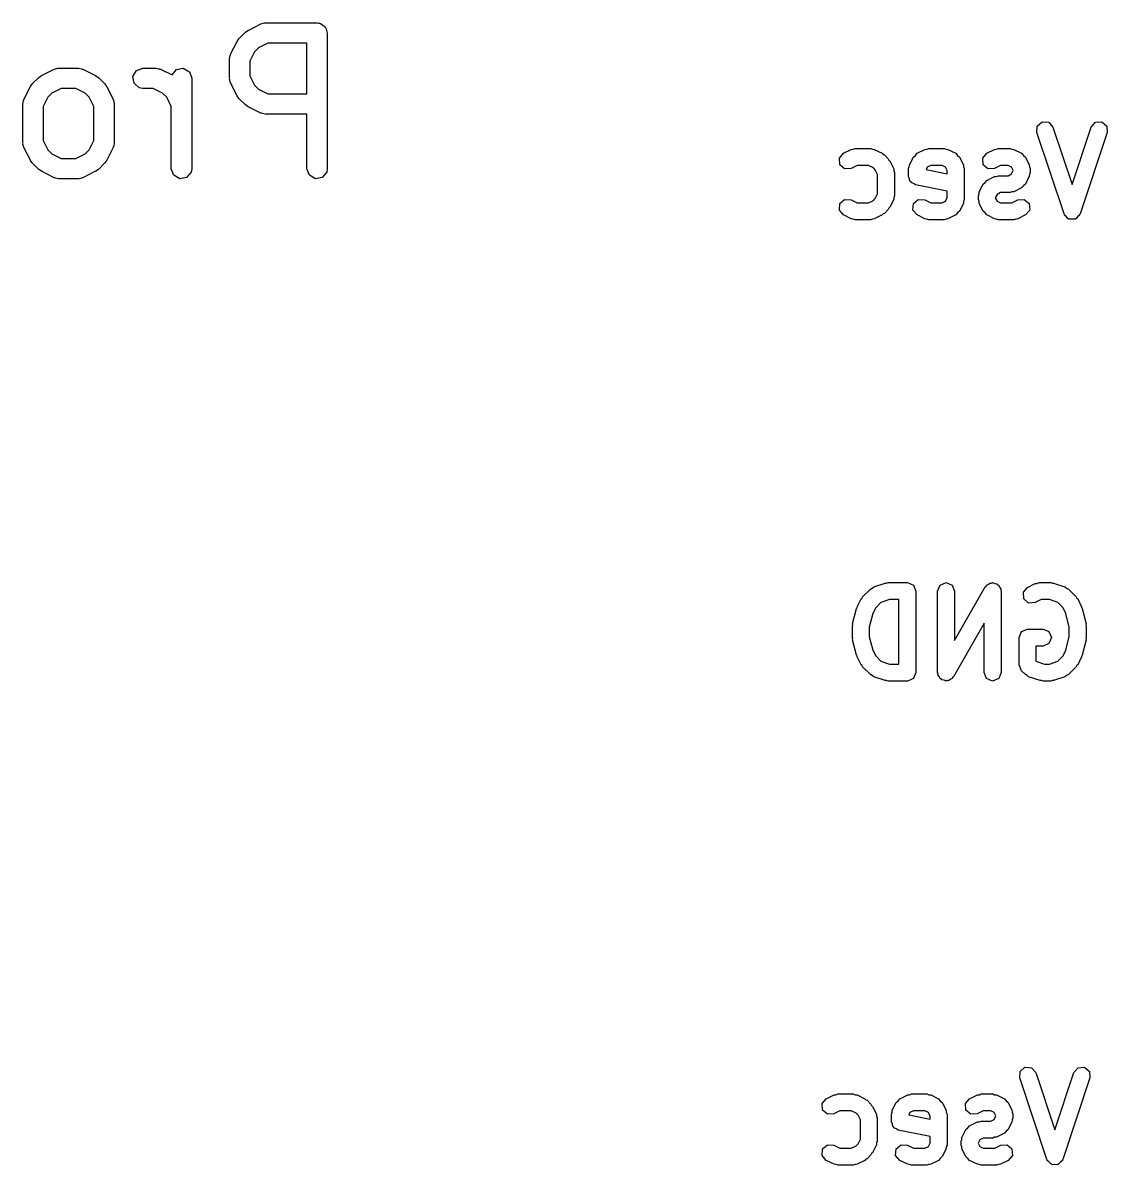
# Model space of a CAD drawing. Extents: x 83.8 to 115, y -109.2 to -88.6.
# Drawn here: x 107.02 to 115.02, y -98.6 to -90.18 of the extents above; entities that cross this region are included whole.
import ezdxf

# ---------------------------------------------------------------- set-up
doc = ezdxf.new("R2010")
doc.units = 0
doc.layers.add('BLACK', color=7, linetype='CONTINUOUS')

msp = doc.modelspace()

# ---------------------------------------------------------------- linework, layer by layer
at = {"layer": 'BLACK', "linetype": 'CONTINUOUS'}
for p, q in [((108.614, -90.2996), (108.661, -90.252)), ((108.661, -90.252), (108.68, -90.2391)), ((108.68, -90.2391), (108.681, -90.2379)), ((108.681, -90.2379), (108.776, -90.1903)), ((108.776, -90.1903), (108.801, -90.1829)), ((108.801, -90.1829), (108.805, -90.1839)), ((108.805, -90.1839), (108.81, -90.1824)), ((108.81, -90.1824), (109.19, -90.1824)), ((109.19, -90.1824), (109.2, -90.1841)), ((109.2, -90.1841), (109.203, -90.1835)), ((109.203, -90.1835), (109.206, -90.1852)), ((109.206, -90.1852), (109.216, -90.1869)), ((109.216, -90.1869), (109.231, -90.1994)), ((109.231, -90.1994), (109.248, -90.2092)), ((109.248, -90.2092), (109.25, -90.2155)), ((109.25, -90.2155), (109.255, -90.2199)), ((109.255, -90.2199), (109.259, -90.2391)), ((109.259, -90.2391), (109.265, -90.2574)), ((109.265, -90.2574), (109.265, -91.2574)), ((108.552, -90.4143), (108.6, -90.3191)), ((108.6, -90.3191), (108.613, -90.3011)), ((108.613, -90.3011), (108.614, -90.2996)), ((108.827, -90.3324), (108.759, -90.3666)), ((109.115, -90.3324), (108.827, -90.3324)), ((109.115, -90.7062), (109.115, -90.3324)), ((108.544, -90.4479), (108.549, -90.4222)), ((108.549, -90.4222), (108.551, -90.4188)), ((108.551, -90.4188), (108.552, -90.4143)), ((108.728, -90.397), (108.694, -90.4656)), ((108.759, -90.3666), (108.728, -90.397)), ((107.252, -90.5236), (107.277, -90.5162)), ((107.277, -90.5162), (107.281, -90.5172)), ((107.281, -90.5172), (107.286, -90.5157)), ((107.286, -90.5157), (107.429, -90.5157)), ((107.429, -90.5157), (107.454, -90.5202)), ((107.857, -90.5333), (107.905, -90.5157)), ((107.905, -90.5157), (108, -90.5157)), ((108, -90.5157), (108.026, -90.5202)), ((108.153, -90.5258), (108.203, -90.5169)), ((108.203, -90.5169), (108.248, -90.5425)), ((108.544, -90.5907), (108.544, -90.4479)), ((108.694, -90.4656), (108.694, -90.573)), ((107.09, -90.6329), (107.137, -90.5853)), ((107.137, -90.5853), (107.156, -90.5724)), ((107.156, -90.5724), (107.157, -90.5713)), ((107.157, -90.5713), (107.252, -90.5236)), ((107.454, -90.5202), (107.458, -90.5231)), ((107.458, -90.5231), (107.462, -90.5236)), ((107.462, -90.5236), (107.557, -90.5713)), ((107.557, -90.5713), (107.575, -90.5846)), ((107.575, -90.5846), (107.577, -90.5853)), ((107.577, -90.5853), (107.624, -90.6329)), ((107.831, -90.5777), (107.857, -90.5333)), ((107.84, -90.6282), (107.831, -90.5777)), ((108.026, -90.5202), (108.029, -90.5231)), ((108.029, -90.5231), (108.034, -90.5236)), ((108.034, -90.5236), (108.12, -90.5667)), ((108.12, -90.5651), (108.153, -90.5258)), ((108.12, -90.5667), (108.12, -90.5651)), ((108.248, -90.5425), (108.265, -90.5907)), ((108.265, -90.5907), (108.265, -91.2574)), ((108.546, -90.5949), (108.544, -90.5907)), ((108.545, -90.5993), (108.546, -90.5949)), ((108.552, -90.6243), (108.545, -90.5993)), ((108.694, -90.573), (108.728, -90.6415)), ((107.028, -90.7476), (107.076, -90.6524)), ((107.076, -90.6524), (107.089, -90.6344)), ((107.089, -90.6344), (107.09, -90.6329)), ((107.303, -90.6657), (107.235, -90.7)), ((107.411, -90.6657), (107.303, -90.6657)), ((107.479, -90.7), (107.411, -90.6657)), ((107.624, -90.6329), (107.637, -90.6513)), ((107.637, -90.6513), (107.639, -90.6524)), ((107.639, -90.6524), (107.686, -90.7476)), ((107.879, -90.6612), (107.84, -90.6282)), ((107.905, -90.6657), (107.879, -90.6612)), ((107.982, -90.6657), (107.905, -90.6657)), ((108.051, -90.7), (107.982, -90.6657)), ((108.6, -90.7195), (108.552, -90.6243)), ((108.728, -90.6415), (108.759, -90.6719)), ((108.759, -90.6719), (108.827, -90.7062)), ((107.02, -90.7812), (107.025, -90.7555)), ((107.025, -90.7555), (107.028, -90.7521)), ((107.028, -90.7521), (107.028, -90.7476)), ((107.204, -90.7304), (107.17, -90.7989)), ((107.235, -90.7), (107.204, -90.7304)), ((107.51, -90.7304), (107.479, -90.7)), ((107.544, -90.7989), (107.51, -90.7304)), ((107.686, -90.7476), (107.694, -90.7726)), ((108.081, -90.7304), (108.051, -90.7)), ((108.115, -90.7989), (108.081, -90.7304)), ((108.601, -90.7206), (108.6, -90.7195)), ((108.614, -90.739), (108.601, -90.7206)), ((108.661, -90.7866), (108.614, -90.739)), ((108.827, -90.7062), (109.115, -90.7062)), ((107.02, -91.0669), (107.02, -90.7812)), ((107.17, -90.7989), (107.17, -91.0492)), ((107.544, -91.0492), (107.544, -90.7989)), ((107.694, -90.7726), (107.693, -90.777)), ((107.693, -90.777), (107.694, -90.7812)), ((107.694, -90.7812), (107.694, -91.0669)), ((108.115, -91.2574), (108.115, -90.7989)), ((108.663, -90.7873), (108.661, -90.7866)), ((108.681, -90.8007), (108.663, -90.7873)), ((108.776, -90.8483), (108.681, -90.8007)), ((108.78, -90.8488), (108.776, -90.8483)), ((108.784, -90.8517), (108.78, -90.8488)), ((108.81, -90.8562), (108.784, -90.8517)), ((109.115, -90.8562), (108.81, -90.8562)), ((109.115, -91.2574), (109.115, -90.8562)), ((114.501, -90.9435), (114.537, -90.9121)), ((114.537, -90.9121), (114.585, -90.9155)), ((114.585, -90.9155), (114.616, -90.9517)), ((114.898, -90.9517), (114.929, -90.9155)), ((114.929, -90.9155), (114.977, -90.9121)), ((114.977, -90.9121), (115.013, -90.9435)), ((114.498, -90.9912), (114.501, -90.9435)), ((114.698, -91.5912), (114.498, -90.9912)), ((114.616, -90.9517), (114.757, -91.3738)), ((114.757, -91.3738), (114.898, -90.9517)), ((115.016, -90.9912), (114.816, -91.5912)), ((115.013, -90.9435), (115.016, -90.9912)), ((107.022, -91.0711), (107.02, -91.0669)), ((107.021, -91.0755), (107.022, -91.0711)), ((107.028, -91.1004), (107.021, -91.0755)), ((107.076, -91.1957), (107.028, -91.1004)), ((107.17, -91.0492), (107.204, -91.1177)), ((107.51, -91.1177), (107.544, -91.0492)), ((107.686, -91.1004), (107.639, -91.1957)), ((107.687, -91.096), (107.686, -91.1004)), ((107.69, -91.0926), (107.687, -91.096)), ((107.694, -91.0669), (107.69, -91.0926)), ((107.204, -91.1177), (107.235, -91.1481)), ((107.235, -91.1481), (107.303, -91.1824)), ((107.303, -91.1824), (107.411, -91.1824)), ((107.411, -91.1824), (107.479, -91.1481)), ((107.479, -91.1481), (107.51, -91.1177)), ((113.041, -91.1802), (113.072, -91.1441)), ((113.044, -91.228), (113.041, -91.1802)), ((113.072, -91.1441), (113.129, -91.1155)), ((113.129, -91.1155), (113.144, -91.1145)), ((113.144, -91.1145), (113.157, -91.1089)), ((113.157, -91.1089), (113.271, -91.1089)), ((113.271, -91.1089), (113.285, -91.1145)), ((113.285, -91.1145), (113.299, -91.1155)), ((113.299, -91.1155), (113.357, -91.1441)), ((113.357, -91.1441), (113.363, -91.1519)), ((113.363, -91.1519), (113.373, -91.1558)), ((113.373, -91.1558), (113.401, -91.1844)), ((113.401, -91.1844), (113.405, -91.1939)), ((113.558, -91.2292), (113.587, -91.172)), ((113.587, -91.172), (113.602, -91.1591)), ((113.602, -91.1591), (113.615, -91.1441)), ((113.615, -91.1441), (113.672, -91.1155)), ((113.672, -91.1155), (113.687, -91.1145)), ((113.687, -91.1145), (113.7, -91.1089)), ((113.7, -91.1089), (113.814, -91.1089)), ((113.814, -91.1089), (113.828, -91.1145)), ((113.828, -91.1145), (113.842, -91.1155)), ((113.842, -91.1155), (113.899, -91.1441)), ((113.899, -91.1441), (113.912, -91.1591)), ((113.912, -91.1591), (113.927, -91.172)), ((113.927, -91.172), (113.956, -91.2292)), ((114.098, -91.1802), (114.129, -91.1441)), ((114.101, -91.228), (114.098, -91.1802)), ((114.129, -91.1441), (114.186, -91.1155)), ((114.186, -91.1155), (114.201, -91.1145)), ((114.201, -91.1145), (114.214, -91.1089)), ((114.214, -91.1089), (114.3, -91.1089)), ((114.3, -91.1089), (114.313, -91.1145)), ((114.313, -91.1145), (114.328, -91.1155)), ((114.328, -91.1155), (114.385, -91.1441)), ((114.385, -91.1441), (114.398, -91.1591)), ((114.398, -91.1591), (114.413, -91.172)), ((114.413, -91.172), (114.442, -91.2292)), ((107.077, -91.1968), (107.076, -91.1957)), ((107.09, -91.2152), (107.077, -91.1968)), ((107.137, -91.2628), (107.09, -91.2152)), ((107.139, -91.2635), (107.137, -91.2628)), ((107.157, -91.2768), (107.139, -91.2635)), ((107.577, -91.2628), (107.558, -91.2757)), ((107.624, -91.2152), (107.577, -91.2628)), ((107.625, -91.2137), (107.624, -91.2152)), ((107.639, -91.1957), (107.625, -91.2137)), ((108.133, -91.3056), (108.115, -91.2574)), ((108.265, -91.2574), (108.261, -91.283)), ((109.133, -91.3056), (109.115, -91.2574)), ((109.265, -91.2574), (109.261, -91.283)), ((113.08, -91.2593), (113.044, -91.228)), ((113.128, -91.2559), (113.08, -91.2593)), ((113.172, -91.2339), (113.128, -91.2559)), ((113.257, -91.2339), (113.172, -91.2339)), ((113.292, -91.2514), (113.257, -91.2339)), ((113.306, -91.2656), (113.292, -91.2514)), ((113.323, -91.3005), (113.306, -91.2656)), ((113.405, -91.1939), (113.413, -91.2006)), ((113.413, -91.2006), (113.442, -91.2578)), ((113.442, -91.2578), (113.443, -91.2723)), ((113.443, -91.2723), (113.448, -91.2857)), ((113.552, -91.2571), (113.557, -91.2437)), ((113.552, -91.3143), (113.552, -91.2571)), ((113.557, -91.2437), (113.558, -91.2292)), ((113.689, -91.2466), (113.681, -91.2639)), ((113.681, -91.2639), (113.837, -91.2952)), ((113.715, -91.2339), (113.689, -91.2466)), ((113.8, -91.2339), (113.715, -91.2339)), ((113.825, -91.2466), (113.8, -91.2339)), ((113.837, -91.2719), (113.825, -91.2466)), ((113.837, -91.2952), (113.837, -91.2719)), ((113.956, -91.2292), (113.957, -91.2437)), ((113.957, -91.2437), (113.962, -91.2571)), ((113.962, -91.2571), (113.962, -91.4857)), ((114.137, -91.2593), (114.101, -91.228)), ((114.185, -91.2559), (114.137, -91.2593)), ((114.229, -91.2339), (114.185, -91.2559)), ((114.285, -91.2339), (114.229, -91.2339)), ((114.311, -91.2466), (114.285, -91.2339)), ((114.323, -91.2714), (114.311, -91.2466)), ((114.311, -91.2963), (114.323, -91.2714)), ((114.442, -91.2292), (114.443, -91.2437)), ((114.443, -91.2437), (114.448, -91.2571)), ((114.448, -91.2571), (114.448, -91.2857)), ((107.252, -91.3245), (107.157, -91.2768)), ((107.257, -91.325), (107.252, -91.3245)), ((107.26, -91.3279), (107.257, -91.325)), ((107.286, -91.3324), (107.26, -91.3279)), ((107.429, -91.3324), (107.286, -91.3324)), ((107.433, -91.3308), (107.429, -91.3324)), ((107.437, -91.3319), (107.433, -91.3308)), ((107.462, -91.3245), (107.437, -91.3319)), ((107.557, -91.2768), (107.462, -91.3245)), ((107.558, -91.2757), (107.557, -91.2768)), ((108.177, -91.3312), (108.133, -91.3056)), ((108.228, -91.3223), (108.177, -91.3312)), ((108.261, -91.283), (108.228, -91.3223)), ((109.177, -91.3312), (109.133, -91.3056)), ((109.228, -91.3223), (109.177, -91.3312)), ((109.261, -91.283), (109.228, -91.3223)), ((113.323, -91.4424), (113.323, -91.3005)), ((113.448, -91.2857), (113.448, -91.4571)), ((113.559, -91.3311), (113.552, -91.3143)), ((113.562, -91.349), (113.559, -91.3311)), ((113.568, -91.3525), (113.562, -91.349)), ((113.57, -91.3585), (113.568, -91.3525)), ((113.587, -91.3654), (113.57, -91.3585)), ((114.101, -91.372), (114.116, -91.3591)), ((114.116, -91.3591), (114.129, -91.3441)), ((114.129, -91.3441), (114.186, -91.3155)), ((114.186, -91.3155), (114.201, -91.3145)), ((114.201, -91.3145), (114.214, -91.3089)), ((114.214, -91.3089), (114.285, -91.3089)), ((114.285, -91.3089), (114.311, -91.2963)), ((114.442, -91.3137), (114.413, -91.3708)), ((114.443, -91.2992), (114.442, -91.3137)), ((114.448, -91.2857), (114.443, -91.2992)), ((113.306, -91.4773), (113.323, -91.4424)), ((113.602, -91.3756), (113.587, -91.3654)), ((113.837, -91.4227), (113.602, -91.3756)), ((113.837, -91.471), (113.837, -91.4227)), ((114.072, -91.4437), (114.073, -91.4292)), ((114.073, -91.4292), (114.101, -91.372)), ((114.229, -91.4339), (114.204, -91.4466)), ((114.3, -91.4339), (114.229, -91.4339)), ((114.313, -91.4284), (114.3, -91.4339)), ((114.328, -91.4273), (114.313, -91.4284)), ((114.385, -91.3988), (114.328, -91.4273)), ((114.398, -91.3838), (114.385, -91.3988)), ((114.413, -91.3708), (114.398, -91.3838)), ((113.041, -91.5626), (113.044, -91.5149)), ((113.044, -91.5149), (113.08, -91.4836)), ((113.08, -91.4836), (113.128, -91.487)), ((113.128, -91.487), (113.172, -91.5089)), ((113.172, -91.5089), (113.257, -91.5089)), ((113.257, -91.5089), (113.292, -91.4915)), ((113.292, -91.4915), (113.306, -91.4773)), ((113.442, -91.4851), (113.413, -91.5422)), ((113.443, -91.4706), (113.442, -91.4851)), ((113.448, -91.4571), (113.443, -91.4706)), ((113.584, -91.5626), (113.587, -91.5149)), ((113.587, -91.5149), (113.623, -91.4836)), ((113.623, -91.4836), (113.671, -91.487)), ((113.671, -91.487), (113.715, -91.5089)), ((113.715, -91.5089), (113.8, -91.5089)), ((113.8, -91.5089), (113.825, -91.4963)), ((113.825, -91.4963), (113.837, -91.471)), ((113.956, -91.5137), (113.927, -91.5708)), ((113.957, -91.4992), (113.956, -91.5137)), ((113.962, -91.4857), (113.957, -91.4992)), ((114.066, -91.4571), (114.072, -91.4437)), ((114.066, -91.4857), (114.066, -91.4571)), ((114.072, -91.4992), (114.066, -91.4857)), ((114.073, -91.5137), (114.072, -91.4992)), ((114.101, -91.5708), (114.073, -91.5137)), ((114.204, -91.4466), (114.191, -91.4714)), ((114.191, -91.4714), (114.204, -91.4963)), ((114.204, -91.4963), (114.229, -91.5089)), ((114.229, -91.5089), (114.314, -91.5089)), ((114.314, -91.5089), (114.358, -91.487)), ((114.358, -91.487), (114.405, -91.4836)), ((114.405, -91.4836), (114.442, -91.5149)), ((114.442, -91.5149), (114.445, -91.5626)), ((113.072, -91.5988), (113.041, -91.5626)), ((113.129, -91.6273), (113.072, -91.5988)), ((113.357, -91.5988), (113.299, -91.6273)), ((113.363, -91.591), (113.357, -91.5988)), ((113.373, -91.587), (113.363, -91.591)), ((113.401, -91.5585), (113.373, -91.587)), ((113.405, -91.549), (113.401, -91.5585)), ((113.413, -91.5422), (113.405, -91.549)), ((113.615, -91.5988), (113.584, -91.5626)), ((113.672, -91.6273), (113.615, -91.5988)), ((113.899, -91.5988), (113.842, -91.6273)), ((113.912, -91.5838), (113.899, -91.5988)), ((113.927, -91.5708), (113.912, -91.5838)), ((114.116, -91.5838), (114.101, -91.5708)), ((114.129, -91.5988), (114.116, -91.5838)), ((114.186, -91.6273), (114.129, -91.5988)), ((114.414, -91.5988), (114.357, -91.6273)), ((114.445, -91.5626), (114.414, -91.5988)), ((114.701, -91.5947), (114.698, -91.5912)), ((114.701, -91.5994), (114.701, -91.5947)), ((114.716, -91.6124), (114.701, -91.5994)), ((114.813, -91.5994), (114.798, -91.6124)), ((114.816, -91.5912), (114.813, -91.5947)), ((114.813, -91.5947), (114.813, -91.5994)), ((113.144, -91.6284), (113.129, -91.6273)), ((113.157, -91.6339), (113.144, -91.6284)), ((113.271, -91.6339), (113.157, -91.6339)), ((113.285, -91.6284), (113.271, -91.6339)), ((113.299, -91.6273), (113.285, -91.6284)), ((113.687, -91.6284), (113.672, -91.6273)), ((113.7, -91.6339), (113.687, -91.6284)), ((113.814, -91.6339), (113.7, -91.6339)), ((113.828, -91.6284), (113.814, -91.6339)), ((113.842, -91.6273), (113.828, -91.6284)), ((114.201, -91.6284), (114.186, -91.6273)), ((114.214, -91.6339), (114.201, -91.6284)), ((114.329, -91.6339), (114.214, -91.6339)), ((114.342, -91.6284), (114.329, -91.6339)), ((114.357, -91.6273), (114.342, -91.6284)), ((114.729, -91.6273), (114.716, -91.6124)), ((114.734, -91.6277), (114.729, -91.6273)), ((114.737, -91.6307), (114.734, -91.6277)), ((114.757, -91.6293), (114.737, -91.6307)), ((114.777, -91.6307), (114.757, -91.6293)), ((114.78, -91.6277), (114.777, -91.6307)), ((114.785, -91.6273), (114.78, -91.6277)), ((114.798, -91.6124), (114.785, -91.6273)), ((113.213, -94.4129), (113.27, -94.3558)), ((113.27, -94.3558), (113.284, -94.3502)), ((113.284, -94.3502), (113.295, -94.3407)), ((113.295, -94.3407), (113.38, -94.3121)), ((113.38, -94.3121), (113.39, -94.3129)), ((113.39, -94.3129), (113.4, -94.3089)), ((113.4, -94.3089), (113.543, -94.3089)), ((113.543, -94.3089), (113.587, -94.3272)), ((113.587, -94.3272), (113.605, -94.3714)), ((113.605, -94.3714), (113.605, -94.9714)), ((113.766, -94.3714), (113.784, -94.3272)), ((113.766, -94.9714), (113.766, -94.3714)), ((113.784, -94.3272), (113.829, -94.3089)), ((113.829, -94.3089), (113.873, -94.3272)), ((113.873, -94.3272), (113.891, -94.3714)), ((113.891, -94.7361), (114.117, -94.3404)), ((113.891, -94.3714), (113.891, -94.7361)), ((114.117, -94.3404), (114.124, -94.3352)), ((114.124, -94.3352), (114.127, -94.3272)), ((114.127, -94.3272), (114.142, -94.321)), ((114.142, -94.321), (114.155, -94.3111)), ((114.155, -94.3111), (114.163, -94.3122)), ((114.163, -94.3122), (114.171, -94.3089)), ((114.171, -94.3089), (114.186, -94.3151)), ((114.186, -94.3151), (114.202, -94.3172)), ((114.202, -94.3172), (114.208, -94.3239)), ((114.208, -94.3239), (114.216, -94.3272)), ((114.216, -94.3272), (114.222, -94.3422)), ((114.222, -94.3422), (114.232, -94.355)), ((114.232, -94.355), (114.231, -94.3635)), ((114.231, -94.3635), (114.234, -94.3714)), ((114.234, -94.3714), (114.234, -94.9714)), ((114.398, -94.3802), (114.429, -94.3441)), ((114.401, -94.428), (114.398, -94.3802)), ((114.429, -94.3441), (114.486, -94.3155)), ((114.486, -94.3155), (114.501, -94.3145)), ((114.501, -94.3145), (114.514, -94.3089)), ((114.514, -94.3089), (114.6, -94.3089)), ((114.6, -94.3089), (114.61, -94.3129)), ((114.61, -94.3129), (114.62, -94.3121)), ((114.62, -94.3121), (114.705, -94.3407)), ((114.705, -94.3407), (114.716, -94.3502)), ((114.716, -94.3502), (114.73, -94.3558)), ((114.73, -94.3558), (114.787, -94.4129)), ((113.173, -94.4863), (113.201, -94.4292)), ((113.201, -94.4292), (113.209, -94.4225)), ((113.209, -94.4225), (113.213, -94.4129)), ((113.348, -94.4546), (113.309, -94.4942)), ((113.41, -94.4339), (113.348, -94.4546)), ((113.48, -94.4339), (113.41, -94.4339)), ((113.48, -94.9089), (113.48, -94.4339)), ((114.437, -94.4593), (114.401, -94.428)), ((114.485, -94.4559), (114.437, -94.4593)), ((114.529, -94.4339), (114.485, -94.4559)), ((114.59, -94.4339), (114.529, -94.4339)), ((114.652, -94.4546), (114.59, -94.4339)), ((114.691, -94.4942), (114.652, -94.4546)), ((114.787, -94.4129), (114.791, -94.4225)), ((114.791, -94.4225), (114.799, -94.4292)), ((114.799, -94.4292), (114.827, -94.4863)), ((113.139, -94.6134), (113.168, -94.4991)), ((113.168, -94.4991), (113.172, -94.4934)), ((113.172, -94.4934), (113.173, -94.4863)), ((113.288, -94.5361), (113.262, -94.6363)), ((113.309, -94.4942), (113.288, -94.5361)), ((114.712, -94.5361), (114.691, -94.4942)), ((114.737, -94.6363), (114.712, -94.5361)), ((114.827, -94.4863), (114.828, -94.4934)), ((114.828, -94.4934), (114.832, -94.4991)), ((114.832, -94.4991), (114.861, -94.6134)), ((113.137, -94.6286), (113.141, -94.6212)), ((113.137, -94.7143), (113.137, -94.6286)), ((113.141, -94.6212), (113.139, -94.6134)), ((113.262, -94.6363), (113.262, -94.7066)), ((114.109, -94.6068), (113.883, -95.0024)), ((114.109, -94.9714), (114.109, -94.6068)), ((114.737, -94.7066), (114.737, -94.6363)), ((114.861, -94.6134), (114.859, -94.6212)), ((114.859, -94.6212), (114.862, -94.6286)), ((114.862, -94.6286), (114.862, -94.7143)), ((113.141, -94.7216), (113.137, -94.7143)), ((113.139, -94.7294), (113.141, -94.7216)), ((113.262, -94.7066), (113.288, -94.8068)), ((114.366, -94.7143), (114.384, -94.6701)), ((114.366, -94.9143), (114.366, -94.7143)), ((114.384, -94.6701), (114.429, -94.6518)), ((114.429, -94.6518), (114.543, -94.6518)), ((114.543, -94.6518), (114.587, -94.6701)), ((114.587, -94.6701), (114.605, -94.7143)), ((114.605, -94.7143), (114.587, -94.7585)), ((114.712, -94.8068), (114.737, -94.7066)), ((114.862, -94.7143), (114.859, -94.7216)), ((114.859, -94.7216), (114.861, -94.7294)), ((113.168, -94.8437), (113.139, -94.7294)), ((113.288, -94.8068), (113.309, -94.8487)), ((114.543, -94.7768), (114.491, -94.7768)), ((114.491, -94.7768), (114.491, -94.8883)), ((114.587, -94.7585), (114.543, -94.7768)), ((114.691, -94.8487), (114.712, -94.8068)), ((114.861, -94.7294), (114.832, -94.8437)), ((113.172, -94.8494), (113.168, -94.8437)), ((113.173, -94.8565), (113.172, -94.8494)), ((113.201, -94.9137), (113.173, -94.8565)), ((113.309, -94.8487), (113.348, -94.8882)), ((113.348, -94.8882), (113.41, -94.9089)), ((114.491, -94.8883), (114.553, -94.9089)), ((114.59, -94.9089), (114.652, -94.8882)), ((114.652, -94.8882), (114.691, -94.8487)), ((114.827, -94.8565), (114.799, -94.9137)), ((114.828, -94.8494), (114.827, -94.8565)), ((114.832, -94.8437), (114.828, -94.8494)), ((113.209, -94.9204), (113.201, -94.9137)), ((113.213, -94.9299), (113.209, -94.9204)), ((113.27, -94.9871), (113.213, -94.9299)), ((113.41, -94.9089), (113.48, -94.9089)), ((113.605, -94.9714), (113.587, -95.0156)), ((113.769, -94.9794), (113.766, -94.9714)), ((113.768, -94.9879), (113.769, -94.9794)), ((114.127, -95.0156), (114.109, -94.9714)), ((114.234, -94.9714), (114.216, -95.0156)), ((114.371, -94.9272), (114.366, -94.9143)), ((114.384, -94.9585), (114.371, -94.9272)), ((114.413, -94.987), (114.384, -94.9585)), ((114.553, -94.9089), (114.59, -94.9089)), ((114.787, -94.9299), (114.73, -94.9871)), ((114.791, -94.9204), (114.787, -94.9299)), ((114.799, -94.9137), (114.791, -94.9204)), ((113.284, -94.9926), (113.27, -94.9871)), ((113.295, -95.0022), (113.284, -94.9926)), ((113.38, -95.0307), (113.295, -95.0022)), ((113.39, -95.03), (113.38, -95.0307)), ((113.4, -95.0339), (113.39, -95.03)), ((113.543, -95.0339), (113.4, -95.0339)), ((113.587, -95.0156), (113.543, -95.0339)), ((113.778, -95.0007), (113.768, -94.9879)), ((113.784, -95.0156), (113.778, -95.0007)), ((113.792, -95.0189), (113.784, -95.0156)), ((113.798, -95.0257), (113.792, -95.0189)), ((113.814, -95.0277), (113.798, -95.0257)), ((113.829, -95.0339), (113.814, -95.0277)), ((113.837, -95.0306), (113.829, -95.0339)), ((113.845, -95.0317), (113.837, -95.0306)), ((113.858, -95.0218), (113.845, -95.0317)), ((113.873, -95.0156), (113.858, -95.0218)), ((113.876, -95.0077), (113.873, -95.0156)), ((113.883, -95.0024), (113.876, -95.0077)), ((114.171, -95.0339), (114.127, -95.0156)), ((114.216, -95.0156), (114.171, -95.0339)), ((114.426, -94.9926), (114.413, -94.987)), ((114.437, -95.0022), (114.426, -94.9926)), ((114.523, -95.0307), (114.437, -95.0022)), ((114.533, -95.03), (114.523, -95.0307)), ((114.543, -95.0339), (114.533, -95.03)), ((114.6, -95.0339), (114.543, -95.0339)), ((114.61, -95.03), (114.6, -95.0339)), ((114.62, -95.0307), (114.61, -95.03)), ((114.705, -95.0022), (114.62, -95.0307)), ((114.716, -94.9926), (114.705, -95.0022)), ((114.73, -94.9871), (114.716, -94.9926)), ((114.371, -97.9598), (114.374, -97.9121)), ((114.374, -97.9121), (114.41, -97.8808)), ((114.41, -97.8808), (114.458, -97.8842)), ((114.458, -97.8842), (114.489, -97.9203)), ((114.489, -97.9203), (114.63, -98.3424)), ((114.63, -98.3424), (114.771, -97.9203)), ((114.771, -97.9203), (114.802, -97.8842)), ((114.802, -97.8842), (114.85, -97.8808)), ((114.85, -97.8808), (114.886, -97.9121)), ((114.886, -97.9121), (114.889, -97.9598)), ((114.571, -98.5598), (114.371, -97.9598)), ((114.889, -97.9598), (114.689, -98.5598)), ((112.945, -98.1127), (113.002, -98.0842)), ((113.002, -98.0842), (113.016, -98.0831)), ((113.016, -98.0831), (113.03, -98.0776)), ((113.03, -98.0776), (113.144, -98.0776)), ((113.144, -98.0776), (113.158, -98.0831)), ((113.158, -98.0831), (113.172, -98.0842)), ((113.172, -98.0842), (113.229, -98.1127)), ((113.488, -98.1127), (113.545, -98.0842)), ((113.545, -98.0842), (113.559, -98.0831)), ((113.559, -98.0831), (113.573, -98.0776)), ((113.573, -98.0776), (113.687, -98.0776)), ((113.687, -98.0776), (113.701, -98.0831)), ((113.701, -98.0831), (113.715, -98.0842)), ((113.715, -98.0842), (113.772, -98.1127)), ((114.002, -98.1127), (114.059, -98.0842)), ((114.059, -98.0842), (114.074, -98.0831)), ((114.074, -98.0831), (114.087, -98.0776)), ((114.087, -98.0776), (114.173, -98.0776)), ((114.173, -98.0776), (114.186, -98.0831)), ((114.186, -98.0831), (114.201, -98.0842)), ((114.201, -98.0842), (114.258, -98.1127)), ((112.914, -98.1489), (112.945, -98.1127)), ((112.917, -98.1966), (112.914, -98.1489)), ((113.229, -98.1127), (113.236, -98.1205)), ((113.236, -98.1205), (113.246, -98.1244)), ((113.246, -98.1244), (113.274, -98.153)), ((113.274, -98.153), (113.278, -98.1625)), ((113.278, -98.1625), (113.286, -98.1693)), ((113.286, -98.1693), (113.314, -98.2264)), ((113.431, -98.1978), (113.46, -98.1407)), ((113.46, -98.1407), (113.475, -98.1277)), ((113.475, -98.1277), (113.488, -98.1127)), ((113.772, -98.1127), (113.785, -98.1277)), ((113.785, -98.1277), (113.8, -98.1407)), ((113.8, -98.1407), (113.829, -98.1978)), ((113.971, -98.1489), (114.002, -98.1127)), ((113.974, -98.1966), (113.971, -98.1489)), ((114.258, -98.1127), (114.271, -98.1277)), ((114.271, -98.1277), (114.286, -98.1407)), ((114.286, -98.1407), (114.314, -98.1978)), ((112.953, -98.2279), (112.917, -98.1966)), ((113.001, -98.2245), (112.953, -98.2279)), ((113.045, -98.2026), (113.001, -98.2245)), ((113.129, -98.2026), (113.045, -98.2026)), ((113.164, -98.22), (113.129, -98.2026)), ((113.179, -98.2342), (113.164, -98.22)), ((113.196, -98.2691), (113.179, -98.2342)), ((113.314, -98.2264), (113.315, -98.2409)), ((113.315, -98.2409), (113.321, -98.2543)), ((113.321, -98.2543), (113.321, -98.4258)), ((113.425, -98.2258), (113.43, -98.2123)), ((113.425, -98.2829), (113.425, -98.2258)), ((113.43, -98.2123), (113.431, -98.1978)), ((113.562, -98.2152), (113.554, -98.2325)), ((113.554, -98.2325), (113.71, -98.2638)), ((113.588, -98.2026), (113.562, -98.2152)), ((113.672, -98.2026), (113.588, -98.2026)), ((113.698, -98.2152), (113.672, -98.2026)), ((113.71, -98.2405), (113.698, -98.2152)), ((113.71, -98.2638), (113.71, -98.2405)), ((113.829, -98.1978), (113.83, -98.2123)), ((113.83, -98.2123), (113.835, -98.2258)), ((113.835, -98.2258), (113.835, -98.4543)), ((114.01, -98.2279), (113.974, -98.1966)), ((114.058, -98.2245), (114.01, -98.2279)), ((114.102, -98.2026), (114.058, -98.2245)), ((114.158, -98.2026), (114.102, -98.2026)), ((114.183, -98.2152), (114.158, -98.2026)), ((114.196, -98.2401), (114.183, -98.2152)), ((114.183, -98.2649), (114.196, -98.2401)), ((114.314, -98.1978), (114.315, -98.2123)), ((114.315, -98.2123), (114.321, -98.2258)), ((114.321, -98.2543), (114.315, -98.2678)), ((114.321, -98.2258), (114.321, -98.2543)), ((113.196, -98.411), (113.196, -98.2691)), ((113.432, -98.2997), (113.425, -98.2829)), ((113.435, -98.3176), (113.432, -98.2997)), ((113.44, -98.3212), (113.435, -98.3176)), ((113.443, -98.3271), (113.44, -98.3212)), ((113.46, -98.3341), (113.443, -98.3271)), ((113.475, -98.3442), (113.46, -98.3341)), ((113.71, -98.3913), (113.475, -98.3442)), ((113.945, -98.3978), (113.974, -98.3407)), ((113.974, -98.3407), (113.989, -98.3277)), ((113.989, -98.3277), (114.002, -98.3127)), ((114.002, -98.3127), (114.059, -98.2842)), ((114.059, -98.2842), (114.074, -98.2831)), ((114.074, -98.2831), (114.087, -98.2776)), ((114.087, -98.2776), (114.158, -98.2776)), ((114.158, -98.2776), (114.183, -98.2649)), ((114.286, -98.3394), (114.271, -98.3524)), ((114.314, -98.2823), (114.286, -98.3394)), ((114.315, -98.2678), (114.314, -98.2823)), ((113.179, -98.4459), (113.196, -98.411)), ((113.321, -98.4258), (113.315, -98.4392)), ((113.71, -98.4396), (113.71, -98.3913)), ((113.939, -98.4258), (113.944, -98.4123)), ((113.939, -98.4543), (113.939, -98.4258)), ((113.944, -98.4123), (113.945, -98.3978)), ((114.077, -98.4152), (114.064, -98.4401)), ((114.102, -98.4026), (114.077, -98.4152)), ((114.173, -98.4026), (114.102, -98.4026)), ((114.186, -98.397), (114.173, -98.4026)), ((114.201, -98.396), (114.186, -98.397)), ((114.258, -98.3674), (114.201, -98.396)), ((114.271, -98.3524), (114.258, -98.3674)), ((112.914, -98.5313), (112.917, -98.4835)), ((112.917, -98.4835), (112.953, -98.4522)), ((112.953, -98.4522), (113.001, -98.4556)), ((113.001, -98.4556), (113.045, -98.4776)), ((113.045, -98.4776), (113.129, -98.4776)), ((113.129, -98.4776), (113.164, -98.4601)), ((113.164, -98.4601), (113.179, -98.4459)), ((113.286, -98.5109), (113.278, -98.5176)), ((113.314, -98.4537), (113.286, -98.5109)), ((113.315, -98.4392), (113.314, -98.4537)), ((113.456, -98.5313), (113.46, -98.4835)), ((113.46, -98.4835), (113.496, -98.4522)), ((113.496, -98.4522), (113.544, -98.4556)), ((113.544, -98.4556), (113.588, -98.4776)), ((113.588, -98.4776), (113.672, -98.4776)), ((113.672, -98.4776), (113.698, -98.4649)), ((113.698, -98.4649), (113.71, -98.4396)), ((113.829, -98.4823), (113.8, -98.5394)), ((113.83, -98.4678), (113.829, -98.4823)), ((113.835, -98.4543), (113.83, -98.4678)), ((113.944, -98.4678), (113.939, -98.4543)), ((113.945, -98.4823), (113.944, -98.4678)), ((113.974, -98.5394), (113.945, -98.4823)), ((114.064, -98.4401), (114.077, -98.4649)), ((114.077, -98.4649), (114.102, -98.4776)), ((114.102, -98.4776), (114.187, -98.4776)), ((114.187, -98.4776), (114.231, -98.4556)), ((114.231, -98.4556), (114.278, -98.4522)), ((114.278, -98.4522), (114.314, -98.4835)), ((114.314, -98.4835), (114.318, -98.5313)), ((112.945, -98.5674), (112.914, -98.5313)), ((113.002, -98.596), (112.945, -98.5674)), ((113.017, -98.597), (113.002, -98.596)), ((113.03, -98.6026), (113.017, -98.597)), ((113.158, -98.597), (113.144, -98.6026)), ((113.172, -98.596), (113.158, -98.597)), ((113.229, -98.5674), (113.172, -98.596)), ((113.236, -98.5596), (113.229, -98.5674)), ((113.246, -98.5557), (113.236, -98.5596)), ((113.274, -98.5271), (113.246, -98.5557)), ((113.278, -98.5176), (113.274, -98.5271)), ((113.488, -98.5674), (113.456, -98.5313)), ((113.545, -98.596), (113.488, -98.5674)), ((113.559, -98.597), (113.545, -98.596)), ((113.573, -98.6026), (113.559, -98.597)), ((113.701, -98.597), (113.687, -98.6026)), ((113.715, -98.596), (113.701, -98.597)), ((113.772, -98.5674), (113.715, -98.596)), ((113.785, -98.5524), (113.772, -98.5674)), ((113.8, -98.5394), (113.785, -98.5524)), ((113.989, -98.5524), (113.974, -98.5394)), ((114.002, -98.5674), (113.989, -98.5524)), ((114.059, -98.596), (114.002, -98.5674)), ((114.074, -98.597), (114.059, -98.596)), ((114.087, -98.6026), (114.074, -98.597)), ((114.215, -98.597), (114.201, -98.6026)), ((114.229, -98.596), (114.215, -98.597)), ((114.286, -98.5674), (114.229, -98.596)), ((114.318, -98.5313), (114.286, -98.5674)), ((114.574, -98.5634), (114.571, -98.5598)), ((114.574, -98.568), (114.574, -98.5634)), ((114.589, -98.581), (114.574, -98.568)), ((114.602, -98.596), (114.589, -98.581)), ((114.607, -98.5963), (114.602, -98.596)), ((114.61, -98.5994), (114.607, -98.5963)), ((114.63, -98.598), (114.61, -98.5994)), ((114.65, -98.5994), (114.63, -98.598)), ((114.653, -98.5963), (114.65, -98.5994)), ((114.658, -98.596), (114.653, -98.5963)), ((114.671, -98.581), (114.658, -98.596)), ((114.686, -98.568), (114.671, -98.581)), ((114.689, -98.5598), (114.686, -98.5634)), ((114.686, -98.5634), (114.686, -98.568)), ((113.144, -98.6026), (113.03, -98.6026)), ((113.687, -98.6026), (113.573, -98.6026)), ((114.201, -98.6026), (114.087, -98.6026))]:
    msp.add_line(p, q, dxfattribs=at)

doc.saveas('drawing.dxf')
